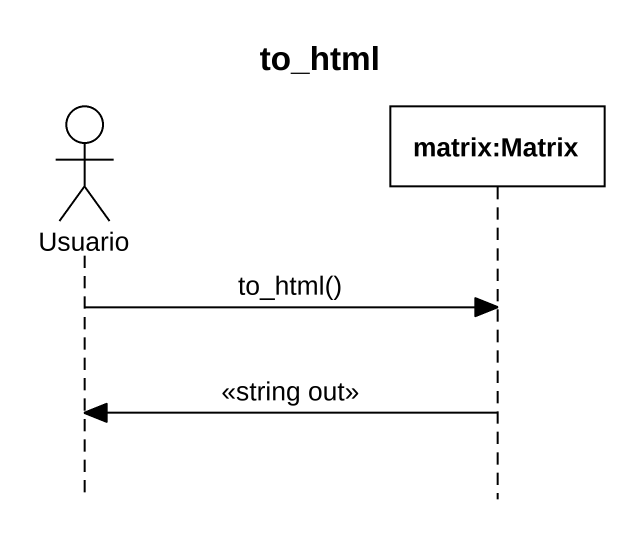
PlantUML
@startuml
title to_html
hide footbox
actor Usuario
participant "matrix:Matrix" as matrix_Matrix

Usuario -> matrix_Matrix : to_html()
matrix_Matrix -> Usuario : <<string out>>
@enduml
